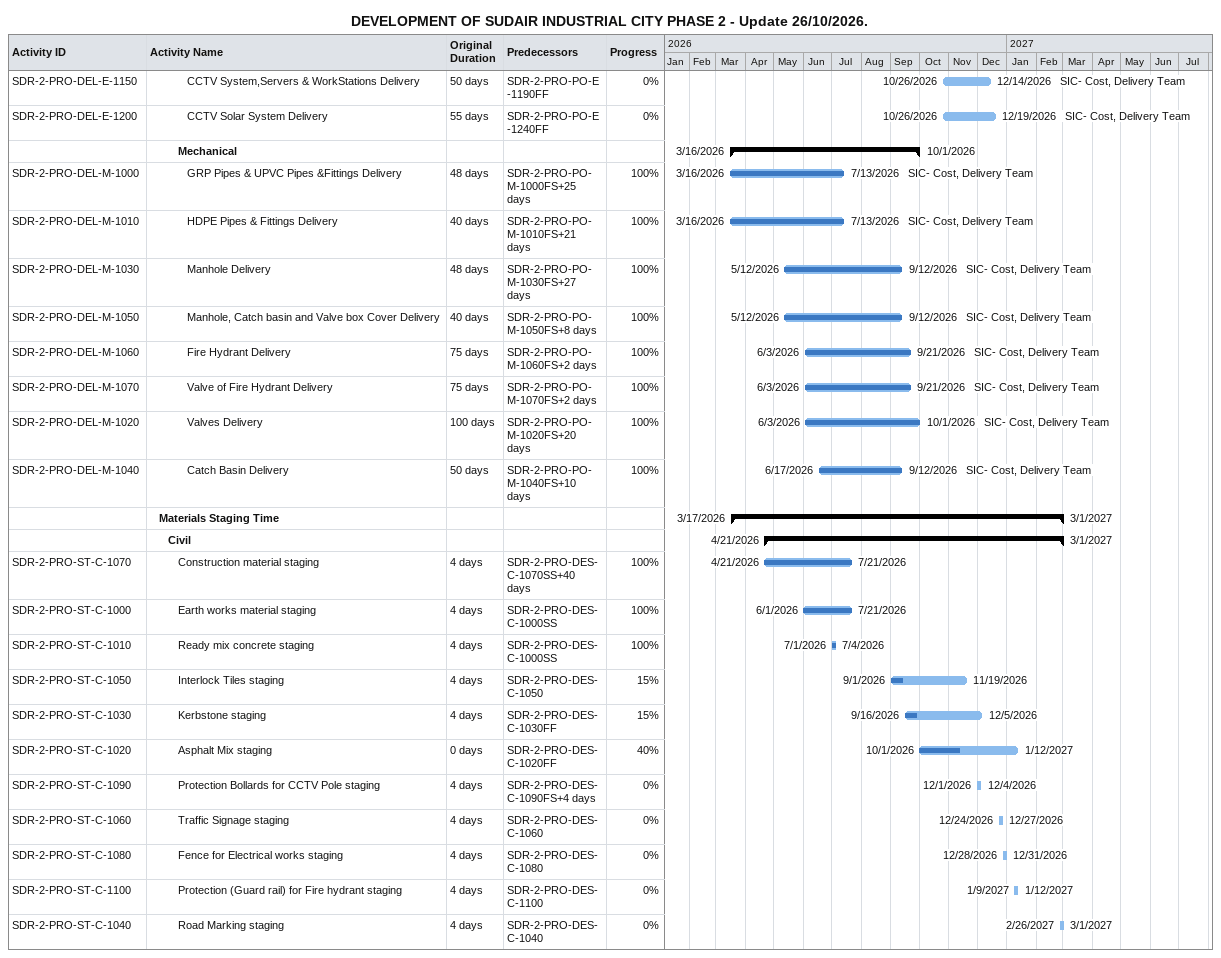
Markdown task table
DEVELOPMENT OF SUDAIR INDUSTRIAL CITY PHASE 2 - Update 26/10/2026.

| ID | Level | Task | Original duration | Start | Finish | Predecessors | Resources | % complete |
|---|---|---|---|---|---|---|---|---|
| SDR-2-PRO-DEL-E-1150 | 5 | CCTV System,Servers & WorkStations Delivery | 50d | 2026-10-26 | 2026-12-14 | SDR-2-PRO-PO-E-1190FF | SIC- Cost, Delivery Team | 0 |
| SDR-2-PRO-DEL-E-1200 | 5 | CCTV Solar System Delivery | 55d | 2026-10-26 | 2026-12-19 | SDR-2-PRO-PO-E-1240FF | SIC- Cost, Delivery Team | 0 |
|  | 4 | **Mechanical** |  | 2026-03-16 | 2026-10-01 |  |  |  |
| SDR-2-PRO-DEL-M-1000 | 5 | GRP Pipes & UPVC Pipes &Fittings Delivery | 48d | 2026-03-16 | 2026-07-13 | SDR-2-PRO-PO-M-1000FS+25d | SIC- Cost, Delivery Team | 100 |
| SDR-2-PRO-DEL-M-1010 | 5 | HDPE Pipes & Fittings Delivery | 40d | 2026-03-16 | 2026-07-13 | SDR-2-PRO-PO-M-1010FS+21d | SIC- Cost, Delivery Team | 100 |
| SDR-2-PRO-DEL-M-1030 | 5 | Manhole Delivery | 48d | 2026-05-12 | 2026-09-12 | SDR-2-PRO-PO-M-1030FS+27d | SIC- Cost, Delivery Team | 100 |
| SDR-2-PRO-DEL-M-1050 | 5 | Manhole, Catch basin and Valve box Cover Delivery | 40d | 2026-05-12 | 2026-09-12 | SDR-2-PRO-PO-M-1050FS+8d | SIC- Cost, Delivery Team | 100 |
| SDR-2-PRO-DEL-M-1060 | 5 | Fire Hydrant Delivery | 75d | 2026-06-03 | 2026-09-21 | SDR-2-PRO-PO-M-1060FS+2d | SIC- Cost, Delivery Team | 100 |
| SDR-2-PRO-DEL-M-1070 | 5 | Valve of Fire Hydrant Delivery | 75d | 2026-06-03 | 2026-09-21 | SDR-2-PRO-PO-M-1070FS+2d | SIC- Cost, Delivery Team | 100 |
| SDR-2-PRO-DEL-M-1020 | 5 | Valves Delivery | 100d | 2026-06-03 | 2026-10-01 | SDR-2-PRO-PO-M-1020FS+20d | SIC- Cost, Delivery Team | 100 |
| SDR-2-PRO-DEL-M-1040 | 5 | Catch Basin Delivery | 50d | 2026-06-17 | 2026-09-12 | SDR-2-PRO-PO-M-1040FS+10d | SIC- Cost, Delivery Team | 100 |
|  | 2 | **Materials Staging Time** |  | 2026-03-17 | 2027-03-01 |  |  |  |
|  | 3 | **Civil** |  | 2026-04-21 | 2027-03-01 |  |  |  |
| SDR-2-PRO-ST-C-1070 | 4 | Construction material staging | 4d | 2026-04-21 | 2026-07-21 | SDR-2-PRO-DES-C-1070SS+40d |  | 100 |
| SDR-2-PRO-ST-C-1000 | 4 | Earth works material staging | 4d | 2026-06-01 | 2026-07-21 | SDR-2-PRO-DES-C-1000SS |  | 100 |
| SDR-2-PRO-ST-C-1010 | 4 | Ready mix concrete staging | 4d | 2026-07-01 | 2026-07-04 | SDR-2-PRO-DES-C-1000SS |  | 100 |
| SDR-2-PRO-ST-C-1050 | 4 | Interlock Tiles staging | 4d | 2026-09-01 | 2026-11-19 | SDR-2-PRO-DES-C-1050 |  | 15 |
| SDR-2-PRO-ST-C-1030 | 4 | Kerbstone staging | 4d | 2026-09-16 | 2026-12-05 | SDR-2-PRO-DES-C-1030FF |  | 15 |
| SDR-2-PRO-ST-C-1020 | 4 | Asphalt Mix staging | 0d | 2026-10-01 | 2027-01-12 | SDR-2-PRO-DES-C-1020FF |  | 40 |
| SDR-2-PRO-ST-C-1090 | 4 | Protection Bollards for CCTV Pole staging | 4d | 2026-12-01 | 2026-12-04 | SDR-2-PRO-DES-C-1090FS+4d |  | 0 |
| SDR-2-PRO-ST-C-1060 | 4 | Traffic Signage staging | 4d | 2026-12-24 | 2026-12-27 | SDR-2-PRO-DES-C-1060 |  | 0 |
| SDR-2-PRO-ST-C-1080 | 4 | Fence for Electrical works staging | 4d | 2026-12-28 | 2026-12-31 | SDR-2-PRO-DES-C-1080 |  | 0 |
| SDR-2-PRO-ST-C-1100 | 4 | Protection (Guard rail) for Fire hydrant staging | 4d | 2027-01-09 | 2027-01-12 | SDR-2-PRO-DES-C-1100 |  | 0 |
| SDR-2-PRO-ST-C-1040 | 4 | Road Marking staging | 4d | 2027-02-26 | 2027-03-01 | SDR-2-PRO-DES-C-1040 |  | 0 |
